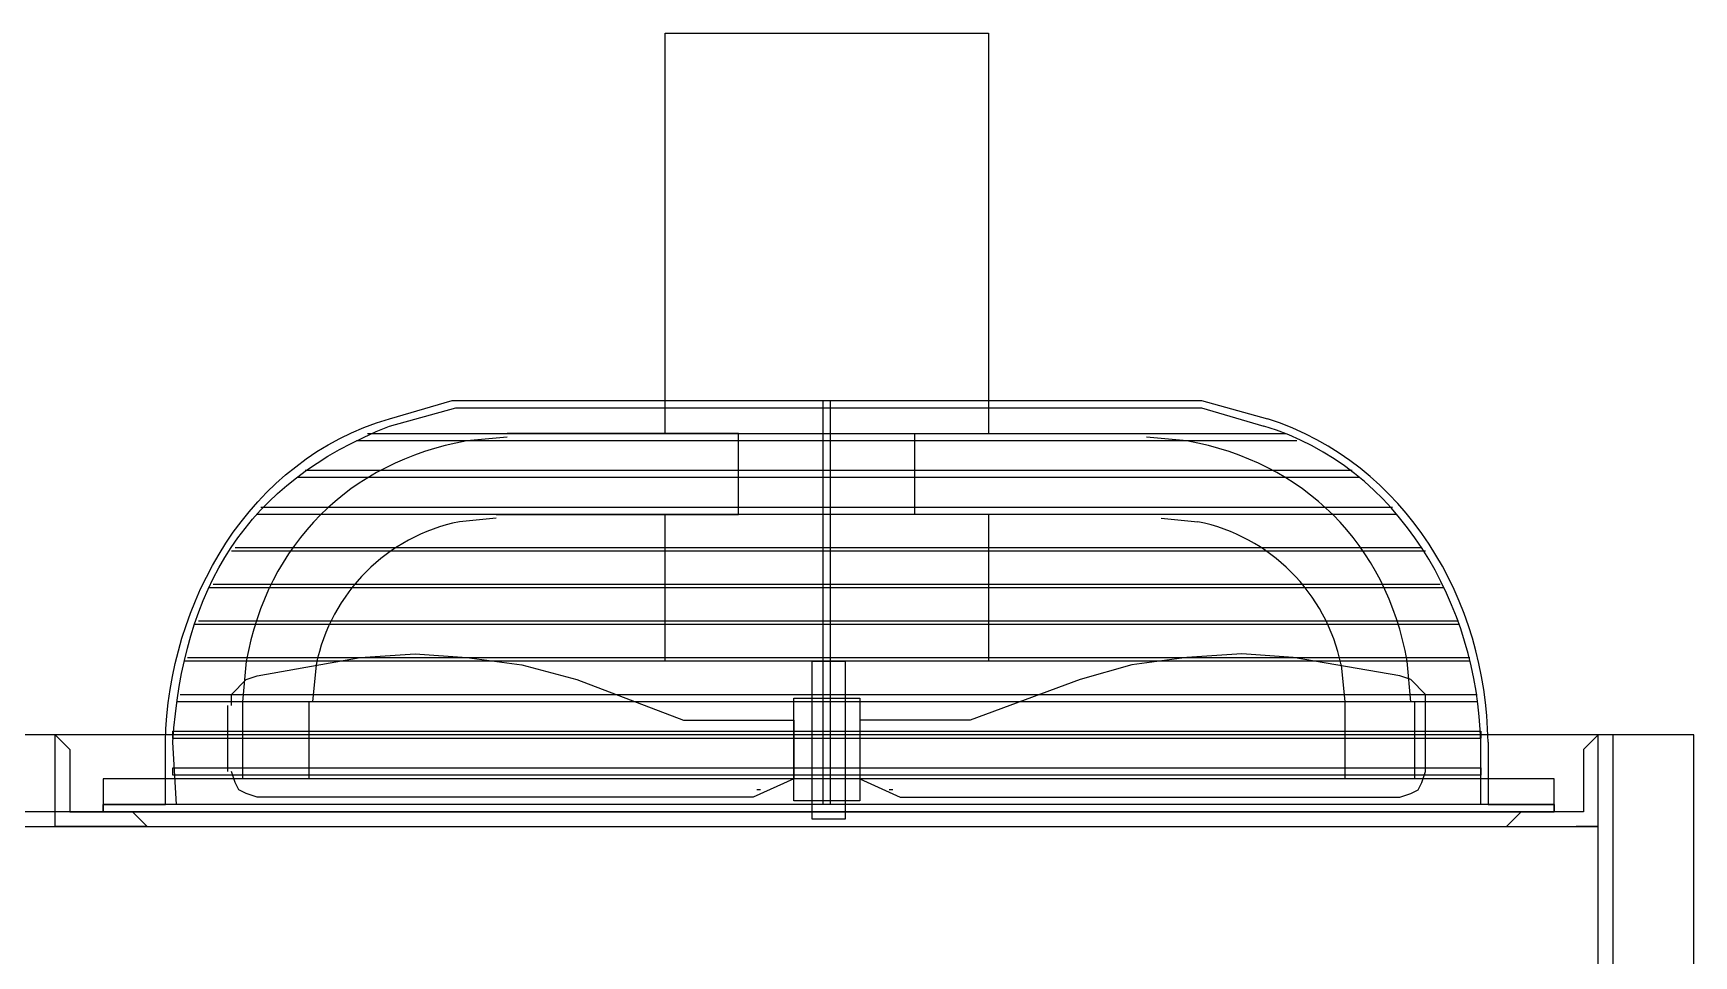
# Model space of a CAD drawing. Header units: metres. Extents: x 532250 to 532639, y 2673852 to 2674172.
# Drawn here: x 532449.696 to 532450.321, y 2674049.268 to 2674049.616 of the extents above; entities that cross this region are included whole.
import ezdxf

# ---------------------------------------------------------------- set-up
doc = ezdxf.new("R2010")
doc.units = ezdxf.units.M
doc.header["$MEASUREMENT"] = 0
doc.layers.add('IDT', color=7, linetype='Continuous')

# ---------------------------------------------------------------- blocks, each defined once
blk = doc.blocks.new('IDT')
at = {"layer": 'IDT', "color": 0, "lineweight": 25}
for p, q in [((16.64221, 8.57175), (16.64221, 8.40715)), ((16.63668, 8.40715), (16.63668, 8.5676)), ((17.79852, 8.44173), (16.64221, 8.44173)), ((16.64221, 8.44173), (16.65051, 8.44173)), ((16.67679, 8.44173), (16.64221, 8.44173)), ((16.64221, 8.44173), (16.64221, 8.40715)), ((16.67125, 8.4362), (16.67679, 8.44173)), ((17.18855, 8.44173), (17.22313, 8.44173)), ((17.19409, 8.4362), (17.18855, 8.44173)), ((17.22313, 8.44173), (17.22313, 8.40715)), ((16.64774, 8.41268), (16.64774, 8.4362)), ((16.64774, 8.4362), (16.67125, 8.4362)), ((17.20515, 8.4362), (16.65881, 8.4362)), ((16.65881, 8.4362), (16.65881, 8.42375)), ((16.68647, 8.4362), (16.65881, 8.4362)), ((16.65881, 8.4362), (17.20515, 8.4362)), ((16.65881, 8.43343), (16.65881, 8.4362)), ((16.65881, 8.4362), (16.65881, 8.43343)), ((16.67125, 8.4362), (17.76948, 8.4362)), ((16.92575, 8.43896), (16.9382, 8.43896)), ((16.92575, 8.37949), (16.92575, 8.43896)), ((16.9382, 8.43896), (16.9382, 8.37949)), ((17.20515, 8.4362), (17.17749, 8.4362)), ((17.2176, 8.4362), (17.19409, 8.4362)), ((17.20515, 8.42375), (17.20515, 8.4362)), ((17.20515, 8.4362), (17.20515, 8.43343)), ((17.20515, 8.43343), (17.20515, 8.4362)), ((17.2176, 8.41268), (17.2176, 8.4362)), ((16.6837, 8.43343), (16.65881, 8.43343)), ((16.65881, 8.43343), (17.20515, 8.43343)), ((16.6837, 8.40992), (16.6837, 8.43343)), ((16.68647, 8.43343), (16.68647, 8.40992)), ((16.70998, 8.4279), (16.7086, 8.42513)), ((16.71275, 8.42928), (16.70998, 8.4279)), ((16.7169, 8.43066), (16.71275, 8.42928)), ((16.90501, 8.43066), (16.7169, 8.43066)), ((16.92022, 8.42375), (16.90501, 8.43066)), ((16.90777, 8.4279), (16.90916, 8.4279)), ((16.92022, 8.43205), (16.94512, 8.43205)), ((16.92022, 8.39332), (16.92022, 8.43205)), ((16.93129, 8.43343), (16.93129, 8.28128)), ((16.93405, 8.43343), (16.93405, 8.28128)), ((16.94512, 8.43205), (16.94512, 8.39332)), ((16.94512, 8.42375), (16.96033, 8.43066)), ((16.95757, 8.4279), (16.95895, 8.4279)), ((16.96033, 8.43066), (17.14706, 8.43066)), ((17.14706, 8.43066), (17.15121, 8.42928)), ((17.15121, 8.42928), (17.15397, 8.4279)), ((17.15397, 8.4279), (17.15536, 8.42513)), ((17.17749, 8.43343), (17.17887, 8.40992)), ((17.20515, 8.43343), (17.18164, 8.43343)), ((17.18164, 8.43343), (17.18164, 8.40992)), ((16.65881, 8.42375), (17.20515, 8.42375)), ((16.68647, 8.42237), (17.17887, 8.42237)), ((16.68647, 8.4196), (16.68647, 8.42237)), ((16.7086, 8.42513), (16.70722, 8.42098)), ((16.71137, 8.3947), (16.71137, 8.42375)), ((16.73765, 8.3947), (16.73765, 8.42375)), ((16.92022, 8.40162), (16.92022, 8.42375)), ((16.94512, 8.40162), (16.94512, 8.42375)), ((17.12769, 8.3947), (17.12769, 8.42375)), ((17.15259, 8.3947), (17.15259, 8.42375)), ((17.15536, 8.42513), (17.15674, 8.42098)), ((17.17887, 8.42237), (17.17887, 8.4196)), ((17.17887, 8.4196), (16.68647, 8.4196)), ((16.70722, 8.42098), (16.70722, 8.39609)), ((17.15812, 8.42098), (17.15812, 8.39609)), ((16.64221, 8.40715), (16.64774, 8.41268)), ((17.22313, 8.40715), (17.2176, 8.41268)), ((16.64221, 8.40715), (16.64359, 8.40715)), ((16.68647, 8.40853), (17.17887, 8.40853)), ((16.68647, 8.40577), (16.68647, 8.40853)), ((17.17887, 8.40577), (16.68647, 8.40577)), ((17.17887, 8.40853), (17.17887, 8.40577)), ((16.83723, 8.3864), (16.87873, 8.40162)), ((16.87873, 8.40162), (16.92022, 8.40162)), ((16.98661, 8.40162), (16.94512, 8.40162)), ((17.02672, 8.3864), (16.98661, 8.40162)), ((16.68785, 8.3947), (17.17749, 8.3947)), ((17.1761, 8.39194), (16.68785, 8.39194)), ((16.70722, 8.39609), (16.70722, 8.39194)), ((16.70722, 8.39194), (16.71275, 8.3864)), ((16.71275, 8.3947), (16.71413, 8.37949)), ((16.73903, 8.38087), (16.73765, 8.3947)), ((16.94512, 8.39332), (16.92022, 8.39332)), ((17.12493, 8.38087), (17.12631, 8.3947)), ((17.15121, 8.37949), (17.15259, 8.3947)), ((17.15674, 8.39194), (17.15121, 8.3864)), ((17.15674, 8.39609), (17.15674, 8.39194)), ((16.71275, 8.3864), (16.7169, 8.38502)), ((16.7169, 8.38502), (16.75701, 8.3781)), ((16.81787, 8.38087), (16.83723, 8.3864)), ((17.04747, 8.38087), (17.02672, 8.3864)), ((17.14706, 8.38502), (17.10833, 8.3781)), ((17.15121, 8.3864), (17.14706, 8.38502)), ((16.69062, 8.37949), (17.17472, 8.37949)), ((17.17334, 8.3781), (16.69062, 8.3781)), ((16.75701, 8.3781), (16.77637, 8.37672)), ((16.77637, 8.37672), (16.79712, 8.3781)), ((16.79712, 8.3781), (16.81787, 8.38087)), ((16.87181, 8.32416), (16.87181, 8.37949)), ((16.87181, 8.37949), (16.99353, 8.37949)), ((16.9382, 8.37949), (16.92575, 8.37949)), ((16.99353, 8.37949), (16.99353, 8.32416)), ((17.06822, 8.3781), (17.04747, 8.38087)), ((17.08758, 8.37672), (17.06822, 8.3781)), ((17.10833, 8.3781), (17.08758, 8.37672)), ((16.69477, 8.36566), (17.17057, 8.36566)), ((17.16919, 8.36427), (16.69477, 8.36427)), ((16.7003, 8.35182), (17.16504, 8.35182)), ((17.16366, 8.35044), (16.70168, 8.35044)), ((16.70722, 8.33799), (17.15674, 8.33799)), ((17.15536, 8.33661), (16.7086, 8.33661)), ((16.71828, 8.32416), (17.14706, 8.32416)), ((17.14568, 8.3214), (16.71967, 8.3214)), ((16.8068, 8.32554), (16.79297, 8.32693)), ((16.8068, 8.32416), (16.89947, 8.32416)), ((16.89947, 8.32416), (16.89947, 8.29373)), ((17.05715, 8.32416), (16.96587, 8.32416)), ((16.96587, 8.32416), (16.96587, 8.29373)), ((17.05715, 8.32554), (17.07099, 8.32693)), ((16.73211, 8.31033), (17.13184, 8.31033)), ((17.12908, 8.30756), (16.73488, 8.30756)), ((16.75563, 8.2965), (17.10971, 8.2965)), ((16.79712, 8.2965), (16.81234, 8.29512)), ((17.053, 8.29512), (17.06822, 8.2965)), ((17.10556, 8.29373), (16.75978, 8.29373)), ((16.79159, 8.28405), (16.76808, 8.29097)), ((16.89947, 8.29373), (16.81234, 8.29373)), ((16.87181, 8.14297), (16.87181, 8.29373)), ((16.96587, 8.29373), (17.053, 8.29373)), ((16.99353, 8.29373), (16.99353, 8.14297)), ((17.09727, 8.29097), (17.07237, 8.28405)), ((16.79159, 8.28128), (16.76669, 8.2882)), ((17.07237, 8.28405), (16.79159, 8.28405)), ((17.09727, 8.2882), (17.07375, 8.28128)), ((17.07375, 8.28128), (16.79159, 8.28128)), ((16.99353, 8.14297), (16.87181, 8.14297))]:
    blk.add_line(p, q, dxfattribs=at)
at = {"layer": 'IDT', "color": 8, "lineweight": 25}
for p, q in [((16.60625, 8.53717), (16.60625, 8.40715)), ((16.60625, 8.40715), (17.79852, 8.40715))]:
    blk.add_line(p, q, dxfattribs=at)
at = {"layer": 'IDT', "color": 0, "lineweight": 25}
for centre, start, end in [((16.8068, 8.3947), 191.53413, 258.46587), ((17.05715, 8.3947), 281.53413, 348.46587)]:
    blk.add_arc(centre, 0.06917, start, end, dxfattribs=at)
for points in [[(16.6837, 8.40992), (16.68435, 8.35662), (16.71457, 8.30496), (16.76669, 8.2882)], [(16.68647, 8.40992), (16.68767, 8.35876), (16.71694, 8.30627), (16.76808, 8.29097)], [(17.17887, 8.40992), (17.17493, 8.35194), (17.15142, 8.31217), (17.09727, 8.29097)], [(17.18164, 8.40992), (17.18053, 8.35713), (17.15012, 8.30339), (17.09727, 8.2882)], [(16.71413, 8.37949), (16.72211, 8.33527), (16.75291, 8.30447), (16.79712, 8.2965)], [(17.06822, 8.2965), (17.11243, 8.30447), (17.14323, 8.33527), (17.15121, 8.37949)]]:
    blk.add_open_spline(points, degree=3, dxfattribs=at)

msp = doc.modelspace()

# ---------------------------------------------------------------- block references
at = {"layer": 'IDT', "color": 8, "rotation": 180}
msp.add_blockref('IDT', (532466.92728, 2674057.75885), dxfattribs=at)

doc.saveas('drawing.dxf')
